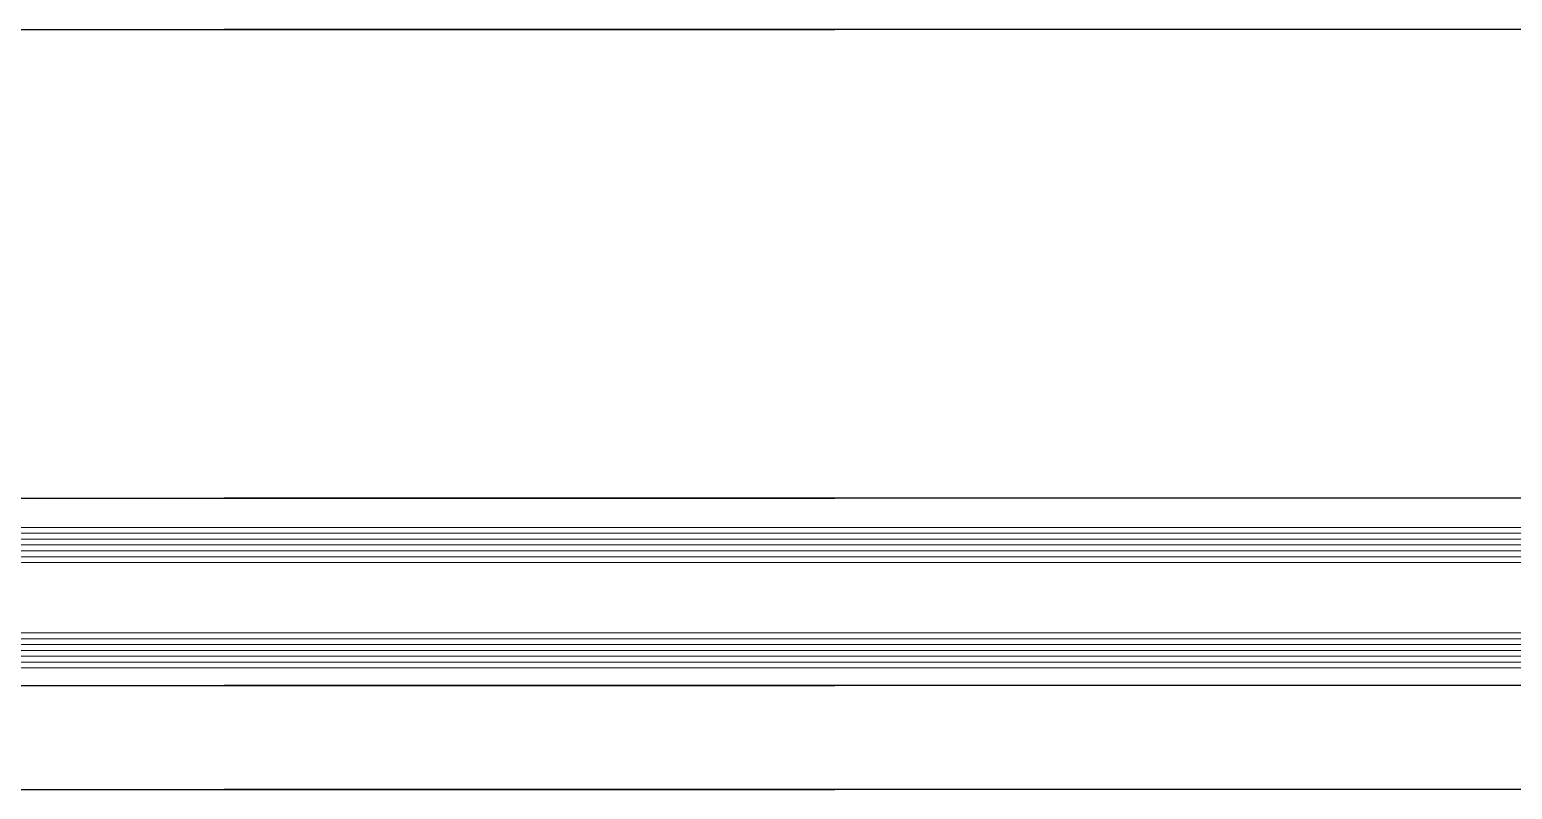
# Model space of a CAD drawing. Header units: millimetres. Extents: x 809 to 8159, y 33 to 4533.
# Drawn here: x 4933.61 to 4958.91, y 1262.41 to 1275.38 of the extents above; entities that cross this region are included whole.
import ezdxf

# ---------------------------------------------------------------- set-up
doc = ezdxf.new("R2010")
doc.units = ezdxf.units.MM
doc.layers.add('5', color=11, linetype='Continuous')
doc.layers.add('GORUNUS-TARAMA', color=11, linetype='Continuous')
doc.layers.add('cam', color=5, linetype='Continuous', lineweight=0)

# ---------------------------------------------------------------- blocks, each defined once
blk = doc.blocks.new('ajsdfxcvzx')
at = {"layer": '5'}
for p, q in [((36803.496, -7315.889), (36903.306, -7315.889)), ((36926.811, -7315.889), (36892.885, -7315.889)), ((36803.496, -7323.889), (36903.306, -7323.889)), ((36926.811, -7323.889), (36892.885, -7323.889)), ((36739.509, -7327.089), (36903.306, -7327.089)), ((36926.811, -7327.089), (36892.885, -7327.089)), ((36803.496, -7328.862), (36903.306, -7328.862)), ((36926.811, -7328.862), (36892.885, -7328.862))]:
    blk.add_line(p, q, dxfattribs=at)
at = {"layer": 'cam'}
for p, q in [((36903.258, -7324.389), (36801.996, -7324.389)), ((36903.258, -7324.489), (36801.996, -7324.489)), ((36903.258, -7324.589), (36804.116, -7324.589)), ((36892.836, -7324.389), (36928.311, -7324.389)), ((36892.836, -7324.489), (36928.311, -7324.489)), ((36892.836, -7324.589), (36928.311, -7324.589)), ((36903.258, -7324.689), (36801.996, -7324.689)), ((36903.258, -7324.789), (36801.996, -7324.789)), ((36892.836, -7324.689), (36928.311, -7324.689)), ((36892.836, -7324.789), (36928.311, -7324.789)), ((36903.258, -7324.889), (36801.996, -7324.889)), ((36903.258, -7324.989), (36801.996, -7324.989)), ((36892.836, -7324.889), (36928.311, -7324.889)), ((36892.836, -7324.989), (36928.311, -7324.989)), ((36903.306, -7326.189), (36801.996, -7326.189)), ((36903.306, -7326.289), (36801.996, -7326.289)), ((36892.885, -7326.189), (36928.311, -7326.189)), ((36892.885, -7326.289), (36928.311, -7326.289)), ((36903.306, -7326.389), (36801.996, -7326.389)), ((36903.306, -7326.489), (36801.996, -7326.489)), ((36903.306, -7326.589), (36804.121, -7326.589)), ((36892.885, -7326.389), (36928.311, -7326.389)), ((36892.885, -7326.489), (36928.311, -7326.489)), ((36892.885, -7326.589), (36928.311, -7326.589)), ((36903.306, -7326.689), (36801.996, -7326.689)), ((36903.306, -7326.789), (36801.996, -7326.789)), ((36892.885, -7326.689), (36928.311, -7326.689)), ((36892.885, -7326.789), (36928.311, -7326.789))]:
    blk.add_line(p, q, dxfattribs=at)

msp = doc.modelspace()

# ---------------------------------------------------------------- block references
at = {"layer": 'GORUNUS-TARAMA'}
msp.add_blockref('ajsdfxcvzx', (-31955.956, 8591.274), dxfattribs=at)

doc.saveas('drawing.dxf')
